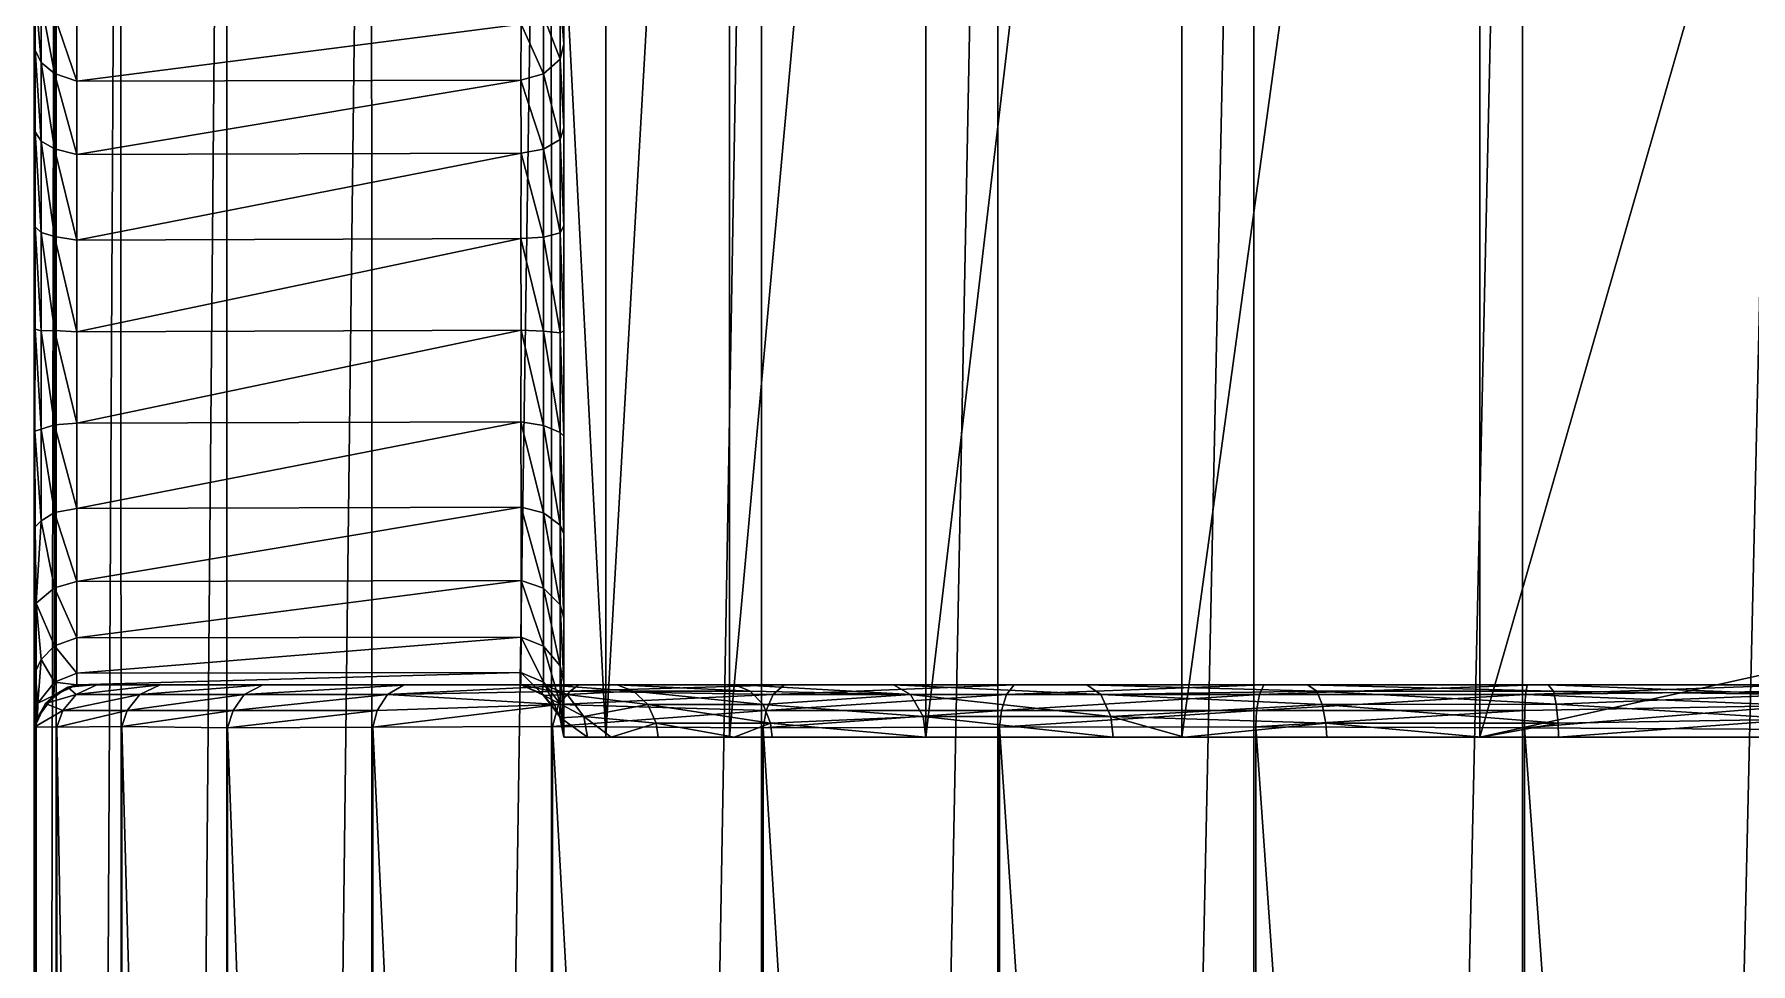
# Model space of a CAD drawing. Extents: x 1024.23 to 1033.17, y -779.2 to -772.4.
# Drawn here: x 1024.23 to 1025.202, y -773.759 to -773.232 of the extents above; entities that cross this region are included whole.
import ezdxf

# ---------------------------------------------------------------- set-up
doc = ezdxf.new("R2010")
doc.units = 0

msp = doc.modelspace()

# ---------------------------------------------------------------- linework, layer by layer
for points in [[(1024.553833, -772.400208, 3.318385), (1024.553833, -773.630188, 3.318385), (1024.530029, -773.170166, 3.499557)], [(1024.623779, -772.400208, 3.149558), (1024.623779, -773.630188, 3.149558), (1024.553833, -773.630188, 3.318385)], [(1024.623779, -772.400208, 3.149558), (1024.553833, -773.630188, 3.318385), (1024.553833, -772.400208, 3.318385)], [(1024.735107, -772.400208, 3.004583), (1024.735107, -773.630188, 3.004583), (1024.623779, -773.630188, 3.149558)], [(1024.735107, -772.400208, 3.004583), (1024.623779, -773.630188, 3.149558), (1024.623779, -772.400208, 3.149558)], [(1024.880005, -772.400208, 2.893341), (1024.880005, -773.630188, 2.893341), (1024.735107, -773.630188, 3.004583)], [(1024.880005, -772.400208, 2.893341), (1024.735107, -773.630188, 3.004583), (1024.735107, -772.400208, 3.004583)], [(1025.048828, -772.400208, 2.823411), (1025.048828, -773.630188, 2.823411), (1024.880005, -773.630188, 2.893341)], [(1025.048828, -772.400208, 2.823411), (1024.880005, -773.630188, 2.893341), (1024.880005, -772.400208, 2.893341)], [(1025.230103, -773.000183, 2.799559), (1025.048828, -773.630188, 2.823411), (1025.048828, -772.400208, 2.823411)], [(1024.230103, -772.426575, 4.697234), (1024.230225, -779.173706, 4.698712), (1024.242554, -772.424988, 4.855422)], [(1024.230591, -773.205872, 3.810566), (1024.230591, -773.241211, 3.857082), (1024.230103, -772.426575, 4.697234)], [(1024.230103, -772.426575, 4.697234), (1024.230591, -773.241211, 3.857082), (1024.230591, -773.287415, 3.892862)], [(1024.230103, -772.426575, 4.697234), (1024.230591, -773.287415, 3.892862), (1024.230591, -773.341248, 3.915469)], [(1024.230225, -775.80426, 3.810831), (1024.230591, -775.841187, 3.857082), (1024.230103, -772.426575, 4.697234)], [(1024.230103, -772.426575, 4.697234), (1024.230591, -775.841187, 3.857082), (1024.230591, -775.88739, 3.892862)], [(1024.230103, -772.426575, 4.697234), (1024.230591, -775.88739, 3.892862), (1024.230591, -775.941223, 3.915469)], [(1024.230591, -773.341248, 3.915469), (1024.230591, -773.39917, 3.923361), (1024.230103, -772.426575, 4.697234)], [(1024.230103, -772.426575, 4.697234), (1024.230591, -773.39917, 3.923361), (1024.230469, -773.45697, 3.916535)], [(1024.230103, -772.426575, 4.697234), (1024.230469, -773.45697, 3.916535), (1024.230225, -775.80426, 3.810831)], [(1024.230103, -776.97345, 3.745025), (1024.230591, -777.005798, 3.810566), (1024.230103, -772.426575, 4.697234)], [(1024.230103, -772.426575, 4.697234), (1024.230591, -777.005798, 3.810566), (1024.230591, -777.041138, 3.857082)], [(1024.230103, -772.426575, 4.697234), (1024.230591, -777.041138, 3.857082), (1024.230591, -777.087341, 3.892862)], [(1024.230591, -777.087341, 3.892862), (1024.230591, -777.141235, 3.915469), (1024.230103, -772.426575, 4.697234)], [(1024.230103, -772.426575, 4.697234), (1024.230591, -777.141235, 3.915469), (1024.230469, -777.198914, 3.923844)], [(1024.230103, -772.426575, 4.697234), (1024.230469, -777.198914, 3.923844), (1024.230225, -779.173706, 4.698712)], [(1024.230591, -775.941223, 3.915469), (1024.230591, -775.999084, 3.923361), (1024.230103, -772.426575, 4.697234)], [(1024.230103, -772.426575, 4.697234), (1024.230591, -775.999084, 3.923361), (1024.230469, -776.056946, 3.916535)], [(1024.230103, -772.426575, 4.697234), (1024.230469, -776.056946, 3.916535), (1024.230103, -776.97345, 3.745025)], [(1024.242554, -772.424988, 4.855422), (1024.230225, -779.173706, 4.698712), (1024.24292, -779.175903, 4.856593)], [(1024.242554, -772.424988, 4.855422), (1024.24292, -779.175903, 4.856593), (1024.279175, -772.424438, 5.007745)], [(1024.279175, -772.424438, 5.007745), (1024.24292, -779.175903, 4.856593), (1024.279663, -779.176147, 5.009064)], [(1024.279175, -772.424438, 5.007745), (1024.279663, -779.176147, 5.009064), (1024.339111, -772.4245, 5.152732)], [(1024.339111, -772.4245, 5.152732), (1024.279663, -779.176147, 5.009064), (1024.3396, -779.175354, 5.15386)], [(1024.339111, -772.4245, 5.152732), (1024.3396, -779.175354, 5.15386), (1024.421021, -772.424988, 5.286726)], [(1024.421021, -772.424988, 5.286726), (1024.3396, -779.175354, 5.15386), (1024.421753, -779.175659, 5.287683)], [(1024.421021, -772.424988, 5.286726), (1024.421753, -779.175659, 5.287683), (1024.522827, -772.424133, 5.405822)], [(1024.522827, -772.424133, 5.405822), (1024.421753, -779.175659, 5.287683), (1024.523682, -779.176147, 5.406785)], [(1024.522827, -772.424133, 5.405822), (1024.523682, -779.176147, 5.406785), (1024.641846, -772.424683, 5.507812)], [(1024.641846, -772.424683, 5.507812), (1024.523682, -779.176147, 5.406785), (1024.642822, -779.175354, 5.508614)], [(1024.641846, -772.424683, 5.507812), (1024.642822, -779.175354, 5.508614), (1024.775635, -772.424988, 5.590033)], [(1024.775635, -772.424988, 5.590033), (1024.642822, -779.175354, 5.508614), (1024.776855, -779.175842, 5.590468)], [(1024.775635, -772.424988, 5.590033), (1024.776855, -779.175842, 5.590468), (1024.920532, -772.424133, 5.64992)], [(1024.920532, -772.424133, 5.64992), (1024.776855, -779.175842, 5.590468), (1024.921875, -779.175903, 5.650414)], [(1024.920532, -772.424133, 5.64992), (1024.921875, -779.175903, 5.650414), (1025.072876, -772.424683, 5.686723)], [(1025.072876, -772.424683, 5.686723), (1024.921875, -779.175903, 5.650414), (1025.074097, -779.175354, 5.687001)], [(1025.072876, -772.424683, 5.686723), (1025.074097, -779.175354, 5.687001), (1025.22937, -772.424072, 5.699047)], [(1025.22937, -772.424072, 5.699047), (1025.074097, -779.175354, 5.687001), (1025.232544, -779.174194, 5.699508)], [(1025.230103, -773.59021, 2.799559), (1025.048828, -773.630188, 2.823411), (1025.230103, -773.000183, 2.799559)], [(1024.553833, -773.630188, 3.318385), (1024.530029, -773.630188, 3.499557), (1024.530029, -773.170166, 3.499557)], [(1024.530029, -773.170166, 3.499557), (1024.530029, -773.630188, 3.499557), (1024.530029, -773.170166, 3.699557)], [(1024.530029, -773.170166, 3.699557), (1024.530029, -773.630188, 3.499557), (1024.530029, -773.630188, 3.699557)], [(1024.530029, -773.630188, 3.699557), (1024.530029, -773.17804, 3.759085), (1024.530029, -773.170166, 3.699557)], [(1024.530029, -773.630188, 3.699557), (1024.530029, -773.200989, 3.814557), (1024.530029, -773.17804, 3.759085)], [(1024.230591, -773.241211, 3.857082), (1024.230591, -773.205872, 3.810566), (1024.234009, -773.248169, 3.851585)], [(1024.234009, -773.248169, 3.851585), (1024.230591, -773.205872, 3.810566), (1024.234009, -773.213989, 3.807057)], [(1024.530029, -773.200989, 3.814557), (1024.530029, -773.237549, 3.862192), (1024.527954, -773.211426, 3.809655)], [(1024.530029, -773.237549, 3.862192), (1024.530029, -773.200989, 3.814557), (1024.530029, -773.630188, 3.699557)], [(1024.234009, -773.248169, 3.851585), (1024.234009, -773.213989, 3.807057), (1024.241577, -773.254333, 3.845109)], [(1024.241577, -773.254333, 3.845109), (1024.234009, -773.213989, 3.807057), (1024.241577, -773.22168, 3.802413)], [(1024.527954, -773.211426, 3.809655), (1024.527954, -773.246338, 3.85475), (1024.518433, -773.221863, 3.802722)], [(1024.527954, -773.211426, 3.809655), (1024.530029, -773.237549, 3.862192), (1024.527954, -773.246338, 3.85475)], [(1024.241577, -773.254333, 3.845109), (1024.241577, -773.22168, 3.802413), (1024.254272, -773.258728, 3.841599)], [(1024.254272, -773.258728, 3.841599), (1024.241577, -773.22168, 3.802413), (1024.254272, -773.226807, 3.800155)], [(1024.505737, -773.258118, 3.840983), (1024.254272, -773.258728, 3.841599), (1024.505859, -773.226379, 3.799402)], [(1024.505859, -773.226379, 3.799402), (1024.254272, -773.258728, 3.841599), (1024.254272, -773.226807, 3.800155)], [(1024.505859, -773.226379, 3.799402), (1024.518433, -773.254578, 3.845359), (1024.505737, -773.258118, 3.840983)], [(1024.518433, -773.221863, 3.802722), (1024.518433, -773.254578, 3.845359), (1024.505859, -773.226379, 3.799402)], [(1024.518433, -773.221863, 3.802722), (1024.527954, -773.246338, 3.85475), (1024.518433, -773.254578, 3.845359)], [(1024.230591, -773.287415, 3.892862), (1024.230591, -773.241211, 3.857082), (1024.234009, -773.292664, 3.885752)], [(1024.234009, -773.292664, 3.885752), (1024.230591, -773.241211, 3.857082), (1024.234009, -773.248169, 3.851585)], [(1024.527954, -773.246338, 3.85475), (1024.527954, -773.291809, 3.889265), (1024.518433, -773.254578, 3.845359)], [(1024.530029, -773.237549, 3.862192), (1024.530029, -773.285156, 3.898742), (1024.527954, -773.246338, 3.85475)], [(1024.527954, -773.246338, 3.85475), (1024.530029, -773.285156, 3.898742), (1024.527954, -773.291809, 3.889265)], [(1024.530029, -773.285156, 3.898742), (1024.530029, -773.237549, 3.862192), (1024.530029, -773.630188, 3.699557)], [(1024.234009, -773.292664, 3.885752), (1024.234009, -773.248169, 3.851585), (1024.241577, -773.296997, 3.877887)], [(1024.241577, -773.296997, 3.877887), (1024.234009, -773.248169, 3.851585), (1024.241577, -773.254333, 3.845109)], [(1024.241577, -773.296997, 3.877887), (1024.241577, -773.254333, 3.845109), (1024.254272, -773.300293, 3.873363)], [(1024.254272, -773.300293, 3.873363), (1024.241577, -773.254333, 3.845109), (1024.254272, -773.258728, 3.841599)], [(1024.518433, -773.254578, 3.845359), (1024.518433, -773.297302, 3.878065), (1024.505737, -773.258118, 3.840983)], [(1024.518433, -773.254578, 3.845359), (1024.527954, -773.291809, 3.889265), (1024.518433, -773.297302, 3.878065)], [(1024.505859, -773.299561, 3.872928), (1024.254272, -773.300293, 3.873363), (1024.505737, -773.258118, 3.840983)], [(1024.505737, -773.258118, 3.840983), (1024.254272, -773.300293, 3.873363), (1024.254272, -773.258728, 3.841599)], [(1024.505737, -773.258118, 3.840983), (1024.518433, -773.297302, 3.878065), (1024.505859, -773.299561, 3.872928)], [(1024.530029, -773.285156, 3.898742), (1024.530029, -773.340637, 3.92172), (1024.527954, -773.291809, 3.889265)], [(1024.530029, -773.630188, 3.699557), (1024.530029, -773.340637, 3.92172), (1024.530029, -773.285156, 3.898742)], [(1024.230591, -773.341248, 3.915469), (1024.230591, -773.287415, 3.892862), (1024.234009, -773.344482, 3.907231)], [(1024.234009, -773.344482, 3.907231), (1024.230591, -773.287415, 3.892862), (1024.234009, -773.292664, 3.885752)], [(1024.234009, -773.344482, 3.907231), (1024.234009, -773.292664, 3.885752), (1024.241577, -773.34668, 3.898512)], [(1024.241577, -773.34668, 3.898512), (1024.234009, -773.292664, 3.885752), (1024.241577, -773.296997, 3.877887)], [(1024.527954, -773.291809, 3.889265), (1024.527954, -773.344543, 3.910856), (1024.518433, -773.297302, 3.878065)], [(1024.527954, -773.291809, 3.889265), (1024.530029, -773.340637, 3.92172), (1024.527954, -773.344543, 3.910856)], [(1024.241577, -773.34668, 3.898512), (1024.241577, -773.296997, 3.877887), (1024.254272, -773.348755, 3.893283)], [(1024.254272, -773.348755, 3.893283), (1024.241577, -773.296997, 3.877887), (1024.254272, -773.300293, 3.873363)], [(1024.505737, -773.347839, 3.893057), (1024.254272, -773.348755, 3.893283), (1024.505859, -773.299561, 3.872928)], [(1024.505859, -773.299561, 3.872928), (1024.254272, -773.348755, 3.893283), (1024.254272, -773.300293, 3.873363)], [(1024.505859, -773.299561, 3.872928), (1024.518433, -773.346985, 3.898604), (1024.505737, -773.347839, 3.893057)], [(1024.518433, -773.297302, 3.878065), (1024.518433, -773.346985, 3.898604), (1024.505859, -773.299561, 3.872928)], [(1024.518433, -773.297302, 3.878065), (1024.527954, -773.344543, 3.910856), (1024.518433, -773.346985, 3.898604)], [(1024.230591, -773.39917, 3.923361), (1024.230591, -773.341248, 3.915469), (1024.234009, -773.400208, 3.914557)], [(1024.234009, -773.400208, 3.914557), (1024.230591, -773.341248, 3.915469), (1024.234009, -773.344482, 3.907231)], [(1024.530029, -773.340637, 3.92172), (1024.530029, -773.400208, 3.929557), (1024.527954, -773.344543, 3.910856)], [(1024.530029, -773.630188, 3.699557), (1024.530029, -773.400208, 3.929557), (1024.530029, -773.340637, 3.92172)], [(1024.234009, -773.400208, 3.914557), (1024.234009, -773.344482, 3.907231), (1024.241577, -773.400024, 3.905577)], [(1024.241577, -773.400024, 3.905577), (1024.234009, -773.344482, 3.907231), (1024.241577, -773.34668, 3.898512)], [(1024.241577, -773.400024, 3.905577), (1024.241577, -773.34668, 3.898512), (1024.254272, -773.400635, 3.9)], [(1024.254272, -773.400635, 3.9), (1024.241577, -773.34668, 3.898512), (1024.254272, -773.348755, 3.893283)], [(1024.505859, -773.39978, 3.9), (1024.254272, -773.400635, 3.9), (1024.505737, -773.347839, 3.893057)], [(1024.505737, -773.347839, 3.893057), (1024.254272, -773.400635, 3.9), (1024.254272, -773.348755, 3.893283)], [(1024.518433, -773.346985, 3.898604), (1024.518433, -773.40033, 3.905577), (1024.505737, -773.347839, 3.893057)], [(1024.505737, -773.347839, 3.893057), (1024.518433, -773.40033, 3.905577), (1024.505859, -773.39978, 3.9)], [(1024.527954, -773.344543, 3.910856), (1024.527954, -773.401184, 3.918045), (1024.518433, -773.346985, 3.898604)], [(1024.518433, -773.346985, 3.898604), (1024.527954, -773.401184, 3.918045), (1024.518433, -773.40033, 3.905577)], [(1024.527954, -773.344543, 3.910856), (1024.530029, -773.400208, 3.929557), (1024.527954, -773.401184, 3.918045)], [(1024.230469, -773.45697, 3.916535), (1024.230591, -773.39917, 3.923361), (1024.234009, -773.455811, 3.907231)], [(1024.234009, -773.455811, 3.907231), (1024.230591, -773.39917, 3.923361), (1024.234009, -773.400208, 3.914557)], [(1024.241577, -773.453369, 3.898604), (1024.234009, -773.400208, 3.914557), (1024.241577, -773.400024, 3.905577)], [(1024.234009, -773.455811, 3.907231), (1024.234009, -773.400208, 3.914557), (1024.241577, -773.453369, 3.898604)], [(1024.241577, -773.453369, 3.898604), (1024.241577, -773.400024, 3.905577), (1024.254272, -773.452454, 3.893057)], [(1024.254272, -773.452454, 3.893057), (1024.241577, -773.400024, 3.905577), (1024.254272, -773.400635, 3.9)], [(1024.254272, -773.400635, 3.9), (1024.505859, -773.39978, 3.9), (1024.254272, -773.452454, 3.893057)], [(1024.254272, -773.452454, 3.893057), (1024.505859, -773.39978, 3.9), (1024.505737, -773.451599, 3.893283)], [(1024.505859, -773.39978, 3.9), (1024.518433, -773.453674, 3.898512), (1024.505737, -773.451599, 3.893283)], [(1024.518433, -773.40033, 3.905577), (1024.518433, -773.453674, 3.898512), (1024.505859, -773.39978, 3.9)], [(1024.527954, -773.401184, 3.918045), (1024.527954, -773.457703, 3.910345), (1024.518433, -773.40033, 3.905577)], [(1024.518433, -773.40033, 3.905577), (1024.527954, -773.457703, 3.910345), (1024.518433, -773.453674, 3.898512)], [(1024.530029, -773.400208, 3.929557), (1024.530029, -773.459717, 3.92172), (1024.527954, -773.401184, 3.918045)], [(1024.527954, -773.401184, 3.918045), (1024.530029, -773.459717, 3.92172), (1024.527954, -773.457703, 3.910345)], [(1024.530029, -773.622314, 3.759085), (1024.530029, -773.599365, 3.814557), (1024.530029, -773.400208, 3.929557)], [(1024.530029, -773.599365, 3.814557), (1024.530029, -773.562805, 3.862192), (1024.530029, -773.400208, 3.929557)], [(1024.530029, -773.400208, 3.929557), (1024.530029, -773.562805, 3.862192), (1024.530029, -773.515137, 3.898742)], [(1024.530029, -773.400208, 3.929557), (1024.530029, -773.515137, 3.898742), (1024.530029, -773.459717, 3.92172)], [(1024.530029, -773.622314, 3.759085), (1024.530029, -773.400208, 3.929557), (1024.530029, -773.630188, 3.699557)], [(1024.230225, -775.80426, 3.810831), (1024.230469, -773.45697, 3.916535), (1024.230591, -773.511169, 3.893895)], [(1024.234009, -773.50769, 3.885752), (1024.230469, -773.45697, 3.916535), (1024.234009, -773.455811, 3.907231)], [(1024.230591, -773.511169, 3.893895), (1024.230469, -773.45697, 3.916535), (1024.234009, -773.50769, 3.885752)], [(1024.241577, -773.502991, 3.878066), (1024.234009, -773.455811, 3.907231), (1024.241577, -773.453369, 3.898604)], [(1024.234009, -773.50769, 3.885752), (1024.234009, -773.455811, 3.907231), (1024.241577, -773.502991, 3.878066)], [(1024.254272, -773.500793, 3.872928), (1024.241577, -773.453369, 3.898604), (1024.254272, -773.452454, 3.893057)], [(1024.241577, -773.502991, 3.878066), (1024.241577, -773.453369, 3.898604), (1024.254272, -773.500793, 3.872928)], [(1024.254272, -773.452454, 3.893057), (1024.505737, -773.451599, 3.893283), (1024.254272, -773.500793, 3.872928)], [(1024.254272, -773.500793, 3.872928), (1024.505737, -773.451599, 3.893283), (1024.505859, -773.500061, 3.873363)], [(1024.518433, -773.453674, 3.898512), (1024.518433, -773.503296, 3.877887), (1024.505737, -773.451599, 3.893283)], [(1024.505737, -773.451599, 3.893283), (1024.518433, -773.503296, 3.877887), (1024.505859, -773.500061, 3.873363)], [(1024.527954, -773.457703, 3.910345), (1024.527954, -773.510254, 3.888279), (1024.518433, -773.453674, 3.898512)], [(1024.518433, -773.453674, 3.898512), (1024.527954, -773.510254, 3.888279), (1024.518433, -773.503296, 3.877887)], [(1024.530029, -773.459717, 3.92172), (1024.530029, -773.515137, 3.898742), (1024.527954, -773.457703, 3.910345)], [(1024.527954, -773.457703, 3.910345), (1024.530029, -773.515137, 3.898742), (1024.527954, -773.510254, 3.888279)], [(1024.231201, -773.554443, 3.856605), (1024.230591, -773.511169, 3.893895), (1024.234009, -773.50769, 3.885752)], [(1024.231201, -773.554443, 3.856605), (1024.234009, -773.50769, 3.885752), (1024.241577, -773.545715, 3.84536)], [(1024.241577, -773.545715, 3.84536), (1024.234009, -773.50769, 3.885752), (1024.241577, -773.502991, 3.878066)], [(1024.254272, -773.542175, 3.840984), (1024.241577, -773.502991, 3.878066), (1024.254272, -773.500793, 3.872928)], [(1024.241577, -773.545715, 3.84536), (1024.241577, -773.502991, 3.878066), (1024.254272, -773.542175, 3.840984)], [(1024.254272, -773.500793, 3.872928), (1024.505859, -773.500061, 3.873363), (1024.254272, -773.542175, 3.840984)], [(1024.254272, -773.542175, 3.840984), (1024.505859, -773.500061, 3.873363), (1024.505859, -773.541565, 3.841599)], [(1024.518433, -773.503296, 3.877887), (1024.518433, -773.545959, 3.84511), (1024.505859, -773.500061, 3.873363)], [(1024.505859, -773.500061, 3.873363), (1024.518433, -773.545959, 3.84511), (1024.505859, -773.541565, 3.841599)], [(1024.527954, -773.510254, 3.888279), (1024.527954, -773.555359, 3.853353), (1024.518433, -773.503296, 3.877887)], [(1024.518433, -773.503296, 3.877887), (1024.527954, -773.555359, 3.853353), (1024.518433, -773.545959, 3.84511)], [(1024.230225, -775.80426, 3.810831), (1024.230591, -773.511169, 3.893895), (1024.231201, -773.554443, 3.856605)], [(1024.530029, -773.515137, 3.898742), (1024.530029, -773.562805, 3.862192), (1024.527954, -773.510254, 3.888279)], [(1024.527954, -773.510254, 3.888279), (1024.530029, -773.562805, 3.862192), (1024.527954, -773.555359, 3.853353)], [(1024.241577, -773.578491, 3.802723), (1024.231201, -773.554443, 3.856605), (1024.241577, -773.545715, 3.84536)], [(1024.254272, -773.573975, 3.799402), (1024.241577, -773.545715, 3.84536), (1024.254272, -773.542175, 3.840984)], [(1024.241577, -773.578491, 3.802723), (1024.241577, -773.545715, 3.84536), (1024.254272, -773.573975, 3.799402)], [(1024.254272, -773.542175, 3.840984), (1024.505859, -773.541565, 3.841599), (1024.254272, -773.573975, 3.799402)], [(1024.254272, -773.573975, 3.799402), (1024.505859, -773.541565, 3.841599), (1024.505859, -773.573547, 3.800155)], [(1024.518433, -773.545959, 3.84511), (1024.518433, -773.578674, 3.802413), (1024.505859, -773.541565, 3.841599)], [(1024.505859, -773.541565, 3.841599), (1024.518433, -773.578674, 3.802413), (1024.505859, -773.573547, 3.800155)], [(1024.527954, -773.555359, 3.853353), (1024.527954, -773.589905, 3.807946), (1024.518433, -773.545959, 3.84511)], [(1024.518433, -773.545959, 3.84511), (1024.527954, -773.589905, 3.807946), (1024.518433, -773.578674, 3.802413)], [(1024.231201, -773.554443, 3.856605), (1024.230591, -773.593506, 3.812353), (1024.230225, -775.80426, 3.810831)], [(1024.230591, -773.593506, 3.812353), (1024.231201, -773.554443, 3.856605), (1024.234009, -773.586365, 3.807057)], [(1024.234009, -773.586365, 3.807057), (1024.231201, -773.554443, 3.856605), (1024.241577, -773.578491, 3.802723)], [(1024.530029, -773.562805, 3.862192), (1024.530029, -773.599365, 3.814557), (1024.527954, -773.555359, 3.853353)], [(1024.527954, -773.555359, 3.853353), (1024.530029, -773.599365, 3.814557), (1024.527954, -773.589905, 3.807946)], [(1024.254272, -773.593933, 3.751015), (1024.241577, -773.578491, 3.802723), (1024.254272, -773.573975, 3.799402)], [(1024.254272, -773.573975, 3.799402), (1024.505859, -773.573547, 3.800155), (1024.254272, -773.593933, 3.751015)], [(1024.254272, -773.593933, 3.751015), (1024.505859, -773.573547, 3.800155), (1024.505737, -773.593689, 3.751856)], [(1024.505859, -773.573547, 3.800155), (1024.518433, -773.599182, 3.752708), (1024.505737, -773.593689, 3.751856)], [(1024.518433, -773.578674, 3.802413), (1024.518433, -773.599182, 3.752708), (1024.505859, -773.573547, 3.800155)], [(1024.232056, -773.610962, 3.75706), (1024.230591, -773.593506, 3.812353), (1024.234009, -773.586365, 3.807057)], [(1024.232056, -773.610962, 3.75706), (1024.234009, -773.586365, 3.807057), (1024.241577, -773.599121, 3.75305)], [(1024.241577, -773.599121, 3.75305), (1024.234009, -773.586365, 3.807057), (1024.241577, -773.578491, 3.802723)], [(1024.241577, -773.599121, 3.75305), (1024.241577, -773.578491, 3.802723), (1024.254272, -773.593933, 3.751015)], [(1024.527954, -773.589905, 3.807946), (1024.527954, -773.61145, 3.755153), (1024.518433, -773.578674, 3.802413)], [(1024.518433, -773.578674, 3.802413), (1024.527954, -773.61145, 3.755153), (1024.518433, -773.599182, 3.752708)], [(1024.230225, -775.80426, 3.810831), (1024.230591, -773.593506, 3.812353), (1024.230103, -773.62616, 3.744617)], [(1024.230103, -773.62616, 3.744617), (1024.230591, -773.593506, 3.812353), (1024.232056, -773.610962, 3.75706)], [(1024.25415, -773.600647, 3.69898), (1024.241577, -773.599121, 3.75305), (1024.254272, -773.593933, 3.751015)], [(1024.254272, -773.593933, 3.751015), (1024.505737, -773.593689, 3.751856), (1024.25415, -773.600647, 3.69898)], [(1024.25415, -773.600647, 3.69898), (1024.505737, -773.593689, 3.751856), (1024.505737, -773.600586, 3.700145)], [(1024.518433, -773.599182, 3.752708), (1024.517822, -773.605774, 3.699558), (1024.505737, -773.593689, 3.751856)], [(1024.505737, -773.593689, 3.751856), (1024.517822, -773.605774, 3.699558), (1024.505737, -773.600586, 3.700145)], [(1024.530029, -773.599365, 3.814557), (1024.530029, -773.622314, 3.759085), (1024.527954, -773.589905, 3.807946)], [(1024.527954, -773.589905, 3.807946), (1024.530029, -773.622314, 3.759085), (1024.527954, -773.61145, 3.755153)], [(1025.230103, -773.59021, 2.799559), (1025.230103, -773.630188, 2.799559), (1025.048828, -773.630188, 2.823411)], [(1024.241089, -773.606628, 3.699559), (1024.232056, -773.610962, 3.75706), (1024.241577, -773.599121, 3.75305)], [(1024.241089, -773.606628, 3.699559), (1024.249023, -773.60199, 3.499566), (1024.23645, -773.611206, 3.499557)], [(1024.253784, -773.60614, 3.345568), (1024.23645, -773.611206, 3.499557), (1024.249023, -773.60199, 3.499566)], [(1024.253784, -773.60614, 3.345568), (1024.246338, -773.615173, 3.343752), (1024.23645, -773.611206, 3.499557)], [(1024.241089, -773.606628, 3.699559), (1024.241577, -773.599121, 3.75305), (1024.25415, -773.600647, 3.69898)], [(1024.25415, -773.600647, 3.69898), (1024.249023, -773.60199, 3.499566), (1024.241089, -773.606628, 3.699559)], [(1024.289795, -773.60614, 3.194736), (1024.282715, -773.615173, 3.191783), (1024.246338, -773.615173, 3.343752)], [(1024.289795, -773.60614, 3.194736), (1024.246338, -773.615173, 3.343752), (1024.253784, -773.60614, 3.345568)], [(1024.25415, -773.600647, 3.69898), (1024.265869, -773.600403, 3.353556), (1024.249023, -773.60199, 3.499566)], [(1024.265869, -773.600403, 3.353556), (1024.253784, -773.60614, 3.345568), (1024.249023, -773.60199, 3.499566)], [(1024.301392, -773.600647, 3.200087), (1024.253784, -773.60614, 3.345568), (1024.265869, -773.600403, 3.353556)], [(1024.301392, -773.600647, 3.200087), (1024.289795, -773.60614, 3.194736), (1024.253784, -773.60614, 3.345568)], [(1024.25415, -773.600647, 3.69898), (1024.505737, -773.600586, 3.700145), (1024.265869, -773.600403, 3.353556)], [(1024.265869, -773.600403, 3.353556), (1024.505737, -773.600586, 3.700145), (1024.505859, -773.600647, 3.499552)], [(1024.265869, -773.600403, 3.353556), (1024.505859, -773.600647, 3.499552), (1024.519287, -773.600647, 3.359937)], [(1024.265869, -773.600403, 3.353556), (1024.519287, -773.600647, 3.359937), (1024.301392, -773.600647, 3.200087)], [(1024.348999, -773.60614, 3.051411), (1024.342651, -773.615173, 3.047392), (1024.282715, -773.615173, 3.191783)], [(1024.348999, -773.60614, 3.051411), (1024.282715, -773.615173, 3.191783), (1024.289795, -773.60614, 3.194736)], [(1024.359619, -773.600647, 3.058504), (1024.348999, -773.60614, 3.051411), (1024.289795, -773.60614, 3.194736)], [(1024.359619, -773.600647, 3.058504), (1024.289795, -773.60614, 3.194736), (1024.301392, -773.600647, 3.200087)], [(1024.301392, -773.600647, 3.200087), (1024.519287, -773.600647, 3.359937), (1024.560181, -773.600647, 3.223969)], [(1024.301392, -773.600647, 3.200087), (1024.560181, -773.600647, 3.223969), (1024.359619, -773.600647, 3.058504)], [(1024.430054, -773.60614, 2.919119), (1024.424316, -773.615173, 2.914135), (1024.342651, -773.615173, 3.047392)], [(1024.430054, -773.60614, 2.919119), (1024.342651, -773.615173, 3.047392), (1024.348999, -773.60614, 3.051411)], [(1024.439209, -773.600769, 2.927159), (1024.348999, -773.60614, 3.051411), (1024.359619, -773.600647, 3.058504)], [(1024.439209, -773.600769, 2.927159), (1024.430054, -773.60614, 2.919119), (1024.348999, -773.60614, 3.051411)], [(1024.359619, -773.600647, 3.058504), (1024.560181, -773.600647, 3.223969), (1024.626465, -773.600525, 3.09856)], [(1024.626465, -773.600525, 3.09856), (1024.439209, -773.600769, 2.927159), (1024.359619, -773.600647, 3.058504)], [(1024.526978, -773.611694, 2.79692), (1024.424316, -773.615173, 2.914135), (1024.430054, -773.60614, 2.919119)], [(1024.538574, -773.600647, 2.811142), (1024.533569, -773.604187, 2.803059), (1024.430054, -773.60614, 2.919119)], [(1024.538574, -773.600647, 2.811142), (1024.430054, -773.60614, 2.919119), (1024.439209, -773.600769, 2.927159)], [(1024.533569, -773.604187, 2.803059), (1024.526978, -773.611694, 2.79692), (1024.430054, -773.60614, 2.919119)], [(1024.626465, -773.600525, 3.09856), (1024.538574, -773.600647, 2.811142), (1024.439209, -773.600769, 2.927159)], [(1024.505859, -773.600647, 3.499552), (1024.505737, -773.600586, 3.700145), (1024.517822, -773.605774, 3.699558)], [(1024.505859, -773.600647, 3.499552), (1024.517822, -773.605774, 3.699558), (1024.518921, -773.606628, 3.499557)], [(1024.519287, -773.600647, 3.359937), (1024.505859, -773.600647, 3.499552), (1024.531982, -773.60614, 3.361224)], [(1024.531982, -773.60614, 3.361224), (1024.505859, -773.600647, 3.499552), (1024.518921, -773.606628, 3.499557)], [(1024.518433, -773.599182, 3.752708), (1024.527588, -773.61792, 3.699567), (1024.517822, -773.605774, 3.699558)], [(1024.518921, -773.606628, 3.499557), (1024.517822, -773.605774, 3.699558), (1024.527588, -773.61792, 3.699567)], [(1024.527954, -773.61145, 3.755153), (1024.527588, -773.61792, 3.699567), (1024.518433, -773.599182, 3.752708)], [(1024.531982, -773.60614, 3.361224), (1024.518921, -773.606628, 3.499557), (1024.541382, -773.618591, 3.362703)], [(1024.531982, -773.60614, 3.361224), (1024.569458, -773.604187, 3.225939), (1024.519287, -773.600647, 3.359937)], [(1024.519287, -773.600647, 3.359937), (1024.569458, -773.604187, 3.225939), (1024.560181, -773.600647, 3.223969)], [(1024.64856, -773.60614, 2.700319), (1024.526978, -773.611694, 2.79692), (1024.533569, -773.604187, 2.803059)], [(1024.64856, -773.60614, 2.700319), (1024.644531, -773.615173, 2.693794), (1024.526978, -773.611694, 2.79692)], [(1024.531982, -773.60614, 3.361224), (1024.577637, -773.611694, 3.229596), (1024.569458, -773.604187, 3.225939)], [(1024.541382, -773.618591, 3.362703), (1024.577637, -773.611694, 3.229596), (1024.531982, -773.60614, 3.361224)], [(1024.654785, -773.600647, 2.711452), (1024.64856, -773.60614, 2.700319), (1024.533569, -773.604187, 2.803059)], [(1024.654785, -773.600647, 2.711452), (1024.533569, -773.604187, 2.803059), (1024.538574, -773.600647, 2.811142)], [(1024.716675, -773.600647, 2.988622), (1024.538574, -773.600647, 2.811142), (1024.626465, -773.600525, 3.09856)], [(1024.716675, -773.600647, 2.988622), (1024.654785, -773.600647, 2.711452), (1024.538574, -773.600647, 2.811142)], [(1024.626465, -773.600525, 3.09856), (1024.560181, -773.600647, 3.223969), (1024.635498, -773.604187, 3.102325)], [(1024.635498, -773.604187, 3.102325), (1024.560181, -773.600647, 3.223969), (1024.569458, -773.604187, 3.225939)], [(1024.635498, -773.604187, 3.102325), (1024.569458, -773.604187, 3.225939), (1024.642822, -773.611694, 3.107513)], [(1024.642822, -773.611694, 3.107513), (1024.569458, -773.604187, 3.225939), (1024.577637, -773.611694, 3.229596)], [(1024.716675, -773.600647, 2.988622), (1024.626465, -773.600525, 3.09856), (1024.72644, -773.60614, 2.996726)], [(1024.72644, -773.60614, 2.996726), (1024.626465, -773.600525, 3.09856), (1024.635498, -773.604187, 3.102325)], [(1024.72644, -773.60614, 2.996726), (1024.635498, -773.604187, 3.102325), (1024.642822, -773.611694, 3.107513)], [(1024.72644, -773.60614, 2.996726), (1024.642822, -773.611694, 3.107513), (1024.733521, -773.618591, 3.003206)], [(1024.780762, -773.60614, 2.619194), (1024.777832, -773.615173, 2.612134), (1024.644531, -773.615173, 2.693794)], [(1024.780762, -773.60614, 2.619194), (1024.644531, -773.615173, 2.693794), (1024.64856, -773.60614, 2.700319)], [(1024.785156, -773.600647, 2.631165), (1024.780762, -773.60614, 2.619194), (1024.64856, -773.60614, 2.700319)], [(1024.785156, -773.600647, 2.631165), (1024.64856, -773.60614, 2.700319), (1024.654785, -773.600647, 2.711452)], [(1024.826172, -773.600647, 2.898288), (1024.785156, -773.600647, 2.631165), (1024.654785, -773.600647, 2.711452)], [(1024.826172, -773.600647, 2.898288), (1024.654785, -773.600647, 2.711452), (1024.716675, -773.600647, 2.988622)], [(1024.826172, -773.600647, 2.898288), (1024.716675, -773.600647, 2.988622), (1024.834229, -773.60614, 2.908149)], [(1024.834229, -773.60614, 2.908149), (1024.716675, -773.600647, 2.988622), (1024.72644, -773.60614, 2.996726)], [(1024.834229, -773.60614, 2.908149), (1024.72644, -773.60614, 2.996726), (1024.839844, -773.618591, 2.915879)], [(1024.839844, -773.618591, 2.915879), (1024.72644, -773.60614, 2.996726), (1024.733521, -773.618591, 3.003206)], [(1024.92395, -773.60614, 2.55975), (1024.922241, -773.615173, 2.552325), (1024.777832, -773.615173, 2.612134)], [(1024.92395, -773.60614, 2.55975), (1024.777832, -773.615173, 2.612134), (1024.780762, -773.60614, 2.619194)], [(1024.926392, -773.600647, 2.572265), (1024.92395, -773.60614, 2.55975), (1024.780762, -773.60614, 2.619194)], [(1024.926392, -773.600647, 2.572265), (1024.780762, -773.60614, 2.619194), (1024.785156, -773.600647, 2.631165)], [(1024.951294, -773.600647, 2.83106), (1024.926392, -773.600647, 2.572265), (1024.785156, -773.600647, 2.631165)], [(1024.951294, -773.600647, 2.83106), (1024.785156, -773.600647, 2.631165), (1024.826172, -773.600647, 2.898288)], [(1024.834229, -773.60614, 2.908149), (1024.956421, -773.604187, 2.838985), (1024.826172, -773.600647, 2.898288)], [(1024.826172, -773.600647, 2.898288), (1024.956421, -773.604187, 2.838985), (1024.951294, -773.600647, 2.83106)], [(1024.834229, -773.60614, 2.908149), (1024.959595, -773.611694, 2.847374), (1024.956421, -773.604187, 2.838985)], [(1024.839844, -773.618591, 2.915879), (1024.959595, -773.611694, 2.847374), (1024.834229, -773.60614, 2.908149)], [(1025.074707, -773.60614, 2.523446), (1025.074219, -773.615173, 2.51584), (1024.922241, -773.615173, 2.552325)], [(1025.074707, -773.60614, 2.523446), (1024.922241, -773.615173, 2.552325), (1024.92395, -773.60614, 2.55975)], [(1025.075562, -773.600769, 2.535651), (1024.92395, -773.60614, 2.55975), (1024.926392, -773.600647, 2.572265)], [(1025.075562, -773.600769, 2.535651), (1025.074707, -773.60614, 2.523446), (1024.92395, -773.60614, 2.55975)], [(1025.087524, -773.600586, 2.789222), (1024.926392, -773.600647, 2.572265), (1024.951294, -773.600647, 2.83106)], [(1025.087524, -773.600586, 2.789222), (1025.075562, -773.600769, 2.535651), (1024.926392, -773.600647, 2.572265)], [(1025.087524, -773.600586, 2.789222), (1024.951294, -773.600647, 2.83106), (1025.090576, -773.604187, 2.798298)], [(1025.090576, -773.604187, 2.798298), (1024.951294, -773.600647, 2.83106), (1024.956421, -773.604187, 2.838985)], [(1025.090576, -773.604187, 2.798298), (1024.956421, -773.604187, 2.838985), (1025.092041, -773.611511, 2.806973)], [(1025.092041, -773.611511, 2.806973), (1024.956421, -773.604187, 2.838985), (1024.959595, -773.611694, 2.847374)], [(1025.230103, -773.612366, 2.50515), (1025.074219, -773.615173, 2.51584), (1025.074707, -773.60614, 2.523446)], [(1025.230103, -773.600647, 2.523717), (1025.230103, -773.604187, 2.514559), (1025.074707, -773.60614, 2.523446)], [(1025.230103, -773.600647, 2.523717), (1025.074707, -773.60614, 2.523446), (1025.075562, -773.600769, 2.535651)], [(1025.230103, -773.604187, 2.514559), (1025.230103, -773.612366, 2.50515), (1025.074707, -773.60614, 2.523446)], [(1025.087524, -773.600586, 2.789222), (1025.230103, -773.600647, 2.523717), (1025.075562, -773.600769, 2.535651)], [(1025.227417, -773.600769, 2.775588), (1025.230103, -773.600647, 2.523717), (1025.087524, -773.600586, 2.789222)], [(1025.227417, -773.600769, 2.775588), (1025.087524, -773.600586, 2.789222), (1025.230103, -773.60614, 2.788103)], [(1025.230103, -773.60614, 2.788103), (1025.087524, -773.600586, 2.789222), (1025.090576, -773.604187, 2.798298)], [(1025.230103, -773.60614, 2.788103), (1025.090576, -773.604187, 2.798298), (1025.092041, -773.611511, 2.806973)], [(1025.230103, -773.60614, 2.788103), (1025.092041, -773.611511, 2.806973), (1025.230347, -773.620117, 2.797944)], [(1024.231812, -773.619263, 3.699571), (1024.230103, -773.62616, 3.744617), (1024.232056, -773.610962, 3.75706)], [(1024.231812, -773.619263, 3.699571), (1024.23645, -773.611206, 3.499557), (1024.230469, -773.624329, 3.498591)], [(1024.246338, -773.615173, 3.343752), (1024.230469, -773.624329, 3.498591), (1024.23645, -773.611206, 3.499557)], [(1024.246338, -773.615173, 3.343752), (1024.242798, -773.624695, 3.342476), (1024.230469, -773.624329, 3.498591)], [(1024.231812, -773.619263, 3.699571), (1024.232056, -773.610962, 3.75706), (1024.241089, -773.606628, 3.699559)], [(1024.241089, -773.606628, 3.699559), (1024.23645, -773.611206, 3.499557), (1024.231812, -773.619263, 3.699571)], [(1024.282715, -773.615173, 3.191783), (1024.279663, -773.624207, 3.190049), (1024.242798, -773.624695, 3.342476)], [(1024.282715, -773.615173, 3.191783), (1024.242798, -773.624695, 3.342476), (1024.246338, -773.615173, 3.343752)], [(1024.342651, -773.615173, 3.047392), (1024.3396, -773.625, 3.045252), (1024.279663, -773.624207, 3.190049)], [(1024.342651, -773.615173, 3.047392), (1024.279663, -773.624207, 3.190049), (1024.282715, -773.615173, 3.191783)], [(1024.424316, -773.615173, 2.914135), (1024.421753, -773.624695, 2.91143), (1024.3396, -773.625, 3.045252)], [(1024.424316, -773.615173, 2.914135), (1024.3396, -773.625, 3.045252), (1024.342651, -773.615173, 3.047392)], [(1024.526978, -773.611694, 2.79692), (1024.523682, -773.624207, 2.792327), (1024.421753, -773.624695, 2.91143)], [(1024.526978, -773.611694, 2.79692), (1024.421753, -773.624695, 2.91143), (1024.424316, -773.615173, 2.914135)], [(1024.518921, -773.606628, 3.499557), (1024.527588, -773.61792, 3.699567), (1024.528198, -773.619263, 3.499557)], [(1024.541382, -773.618591, 3.362703), (1024.518921, -773.606628, 3.499557), (1024.528198, -773.619263, 3.499557)], [(1024.644531, -773.615173, 2.693794), (1024.523682, -773.624207, 2.792327), (1024.526978, -773.611694, 2.79692)], [(1024.644531, -773.615173, 2.693794), (1024.642822, -773.625, 2.6905), (1024.523682, -773.624207, 2.792327)], [(1024.527954, -773.61145, 3.755153), (1024.530029, -773.630188, 3.699557), (1024.527588, -773.61792, 3.699567)], [(1024.530029, -773.622314, 3.759085), (1024.530029, -773.630188, 3.699557), (1024.527954, -773.61145, 3.755153)], [(1024.541382, -773.618591, 3.362703), (1024.582275, -773.622375, 3.231288), (1024.577637, -773.611694, 3.229596)], [(1024.642822, -773.611694, 3.107513), (1024.577637, -773.611694, 3.229596), (1024.647095, -773.622375, 3.110091)], [(1024.647095, -773.622375, 3.110091), (1024.577637, -773.611694, 3.229596), (1024.582275, -773.622375, 3.231288)], [(1024.733521, -773.618591, 3.003206), (1024.642822, -773.611694, 3.107513), (1024.647095, -773.622375, 3.110091)], [(1024.777832, -773.615173, 2.612134), (1024.776855, -773.624512, 2.608645), (1024.642822, -773.625, 2.6905)], [(1024.777832, -773.615173, 2.612134), (1024.642822, -773.625, 2.6905), (1024.644531, -773.615173, 2.693794)], [(1024.922241, -773.615173, 2.552325), (1024.921875, -773.624451, 2.548699), (1024.776855, -773.624512, 2.608645)], [(1024.922241, -773.615173, 2.552325), (1024.776855, -773.624512, 2.608645), (1024.777832, -773.615173, 2.612134)], [(1024.839844, -773.618591, 2.915879), (1024.96167, -773.622375, 2.851899), (1024.959595, -773.611694, 2.847374)], [(1025.074219, -773.615173, 2.51584), (1025.074097, -773.625, 2.512112), (1024.921875, -773.624451, 2.548699)], [(1025.074219, -773.615173, 2.51584), (1024.921875, -773.624451, 2.548699), (1024.922241, -773.615173, 2.552325)], [(1025.092041, -773.611511, 2.806973), (1024.959595, -773.611694, 2.847374), (1025.093262, -773.622375, 2.812007)], [(1025.093262, -773.622375, 2.812007), (1024.959595, -773.611694, 2.847374), (1024.96167, -773.622375, 2.851899)], [(1025.230103, -773.612366, 2.50515), (1025.232544, -773.625916, 2.499632), (1025.074097, -773.625, 2.512112)], [(1025.230103, -773.612366, 2.50515), (1025.074097, -773.625, 2.512112), (1025.074219, -773.615173, 2.51584)], [(1025.230347, -773.620117, 2.797944), (1025.092041, -773.611511, 2.806973), (1025.093262, -773.622375, 2.812007)], [(1024.231812, -773.619263, 3.699571), (1024.230469, -773.624329, 3.498591), (1024.230103, -773.62616, 3.744617)], [(1024.230103, -773.62616, 3.744617), (1024.230469, -773.624329, 3.498591), (1024.230469, -775.775879, 3.500543)], [(1024.230469, -775.775879, 3.500543), (1024.230469, -773.624329, 3.498591), (1024.242554, -775.77533, 3.34369)], [(1024.242554, -775.77533, 3.34369), (1024.230469, -773.624329, 3.498591), (1024.242798, -773.624695, 3.342476)], [(1024.242554, -775.77533, 3.34369), (1024.242798, -773.624695, 3.342476), (1024.279175, -775.77594, 3.191369)], [(1024.279175, -775.77594, 3.191369), (1024.242798, -773.624695, 3.342476), (1024.279663, -773.624207, 3.190049)], [(1024.279175, -775.77594, 3.191369), (1024.279663, -773.624207, 3.190049), (1024.339111, -775.775818, 3.046382)], [(1024.339111, -775.775818, 3.046382), (1024.279663, -773.624207, 3.190049), (1024.3396, -773.625, 3.045252)], [(1024.339111, -775.775818, 3.046382), (1024.3396, -773.625, 3.045252), (1024.421021, -775.77533, 2.912387)], [(1024.421021, -775.77533, 2.912387), (1024.3396, -773.625, 3.045252), (1024.421753, -773.624695, 2.91143)], [(1024.421021, -775.77533, 2.912387), (1024.421753, -773.624695, 2.91143), (1024.522827, -775.776184, 2.793291)], [(1024.522827, -775.776184, 2.793291), (1024.421753, -773.624695, 2.91143), (1024.523682, -773.624207, 2.792327)], [(1024.522827, -775.776184, 2.793291), (1024.523682, -773.624207, 2.792327), (1024.641846, -775.775635, 2.6913)], [(1024.641846, -775.775635, 2.6913), (1024.523682, -773.624207, 2.792327), (1024.642822, -773.625, 2.6905)], [(1024.528198, -773.619263, 3.499557), (1024.527588, -773.61792, 3.699567), (1024.530029, -773.630188, 3.699557)], [(1024.541382, -773.618591, 3.362703), (1024.528198, -773.619263, 3.499557), (1024.543457, -773.630188, 3.362995)], [(1024.528198, -773.619263, 3.499557), (1024.530029, -773.630188, 3.699557), (1024.530029, -773.630188, 3.499557)], [(1024.543457, -773.630188, 3.362995), (1024.528198, -773.619263, 3.499557), (1024.530029, -773.630188, 3.499557)], [(1024.543457, -773.630188, 3.362995), (1024.556763, -773.630188, 3.319254), (1024.541382, -773.618591, 3.362703)], [(1024.541382, -773.618591, 3.362703), (1024.556763, -773.630188, 3.319254), (1024.582275, -773.622375, 3.231288)], [(1024.556763, -773.630188, 3.319254), (1024.583374, -773.630188, 3.23168), (1024.582275, -773.622375, 3.231288)], [(1024.647095, -773.622375, 3.110091), (1024.582275, -773.622375, 3.231288), (1024.626465, -773.630188, 3.15097)], [(1024.626465, -773.630188, 3.15097), (1024.582275, -773.622375, 3.231288), (1024.583374, -773.630188, 3.23168)], [(1024.626465, -773.630188, 3.15097), (1024.647949, -773.630188, 3.110659), (1024.647095, -773.622375, 3.110091)], [(1024.641846, -775.775635, 2.6913), (1024.642822, -773.625, 2.6905), (1024.775635, -775.77533, 2.60908)], [(1024.775635, -775.77533, 2.60908), (1024.642822, -773.625, 2.6905), (1024.776855, -773.624512, 2.608645)], [(1024.733521, -773.618591, 3.003206), (1024.647095, -773.622375, 3.110091), (1024.735107, -773.630188, 3.004583)], [(1024.735107, -773.630188, 3.004583), (1024.647095, -773.622375, 3.110091), (1024.647949, -773.630188, 3.110659)], [(1024.839844, -773.618591, 2.915879), (1024.733521, -773.618591, 3.003206), (1024.841064, -773.630188, 2.91753)], [(1024.841064, -773.630188, 2.91753), (1024.733521, -773.618591, 3.003206), (1024.735107, -773.630188, 3.004583)], [(1024.775635, -775.77533, 2.60908), (1024.776855, -773.624512, 2.608645), (1024.920532, -775.776184, 2.549193)], [(1024.920532, -775.776184, 2.549193), (1024.776855, -773.624512, 2.608645), (1024.921875, -773.624451, 2.548699)], [(1024.841064, -773.630188, 2.91753), (1024.88147, -773.630188, 2.895983), (1024.839844, -773.618591, 2.915879)], [(1024.839844, -773.618591, 2.915879), (1024.88147, -773.630188, 2.895983), (1024.96167, -773.622375, 2.851899)], [(1024.88147, -773.630188, 2.895983), (1024.962158, -773.630188, 2.852843), (1024.96167, -773.622375, 2.851899)], [(1024.920532, -775.776184, 2.549193), (1024.921875, -773.624451, 2.548699), (1025.072876, -775.775635, 2.512391)], [(1025.072876, -775.775635, 2.512391), (1024.921875, -773.624451, 2.548699), (1025.074097, -773.625, 2.512112)], [(1025.093262, -773.622375, 2.812007), (1024.96167, -773.622375, 2.851899), (1025.049683, -773.630188, 2.826278)], [(1025.049683, -773.630188, 2.826278), (1024.96167, -773.622375, 2.851899), (1024.962158, -773.630188, 2.852843)], [(1025.049683, -773.630188, 2.826278), (1025.093384, -773.630188, 2.813009), (1025.093262, -773.622375, 2.812007)], [(1025.072876, -775.775635, 2.512391), (1025.074097, -773.625, 2.512112), (1025.229004, -775.776062, 2.500036)], [(1025.229004, -775.776062, 2.500036), (1025.074097, -773.625, 2.512112), (1025.232544, -773.625916, 2.499632)], [(1025.230347, -773.620117, 2.797944), (1025.093262, -773.622375, 2.812007), (1025.093384, -773.630188, 2.813009)], [(1025.230347, -773.620117, 2.797944), (1025.093384, -773.630188, 2.813009), (1025.230103, -773.630188, 2.799559)], [(1024.230225, -775.80426, 3.810831), (1024.230103, -773.62616, 3.744617), (1024.230103, -775.773132, 3.743425)], [(1024.230103, -775.773132, 3.743425), (1024.230103, -773.62616, 3.744617), (1024.230469, -775.775879, 3.500543)]]:
    msp.add_3dface(points)

doc.saveas('drawing.dxf')
